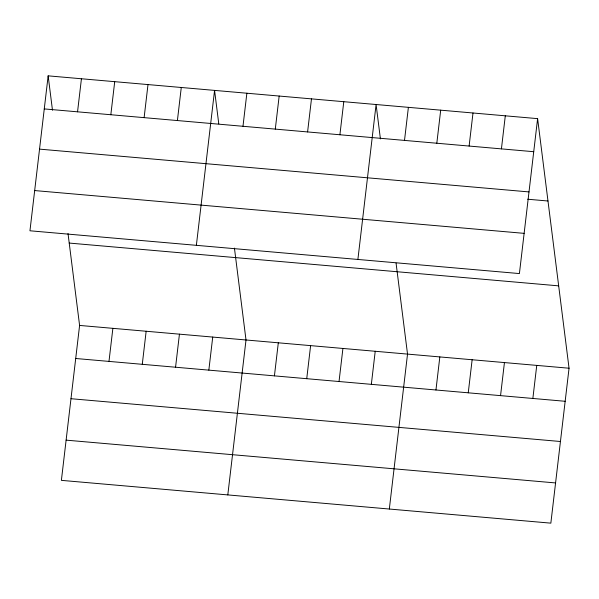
<?xml version="1.0" encoding="UTF-8"?>
<svg xmlns="http://www.w3.org/2000/svg" width="599" height="599" viewBox="0 0 599 599"><rect width="100%" height="100%" fill="white"/><g stroke="black" fill="none" stroke-linecap="round" stroke-linejoin="round"><path stroke-width="0.9" d="M48.152 75.848L29.95 230.78L519.408 273.571L537.61 118.639L48.152 75.848L52.48 110.238M77.548 111.818L81.434 78.754M68.016 233.543L79.592 325.429L61.39 480.361L550.848 523.152L569.05 368.22L537.61 118.639M110.83 114.731L114.716 81.666M108.988 361.399L112.874 328.334M144.119 117.644L147.998 84.579M142.277 364.312L146.156 331.247M177.401 120.549L181.28 87.484M175.559 367.224L179.438 334.16M196.367 245.328L214.569 90.397L218.785 123.881M208.841 370.13L212.727 337.065M242.984 126.284L246.87 93.219M227.807 494.909L246.009 339.977L234.434 248.091M275.293 129.107L279.171 96.042M274.424 375.865L278.31 342.8M307.594 131.937L311.48 98.865M306.733 378.688L310.619 345.623M339.903 134.76L343.781 101.695M339.034 381.511L342.92 348.446M357.888 259.449L376.09 104.518L380.417 138.908M371.343 384.341L375.221 351.276M404.505 140.406L408.391 107.341M389.328 509.03L407.53 354.099L396.059 263.073M436.813 143.228L440.699 110.164M435.952 389.986L439.831 356.922M469.114 146.051L473 112.986M468.253 392.809L472.139 359.744M501.423 148.881L505.301 115.817M500.554 395.632L504.44 362.567M532.863 398.462L536.749 365.397M44.266 108.913L533.724 151.704M39.541 149.129L528.999 191.92M527.682 199.227L547.988 201.002M34.675 190.564L524.132 233.355M69.214 243.067L558.672 285.858M79.592 325.429L569.05 368.22M75.706 358.494L565.164 401.285M70.981 398.709L560.439 441.5M66.115 440.145L555.572 482.936"/></g></svg>
